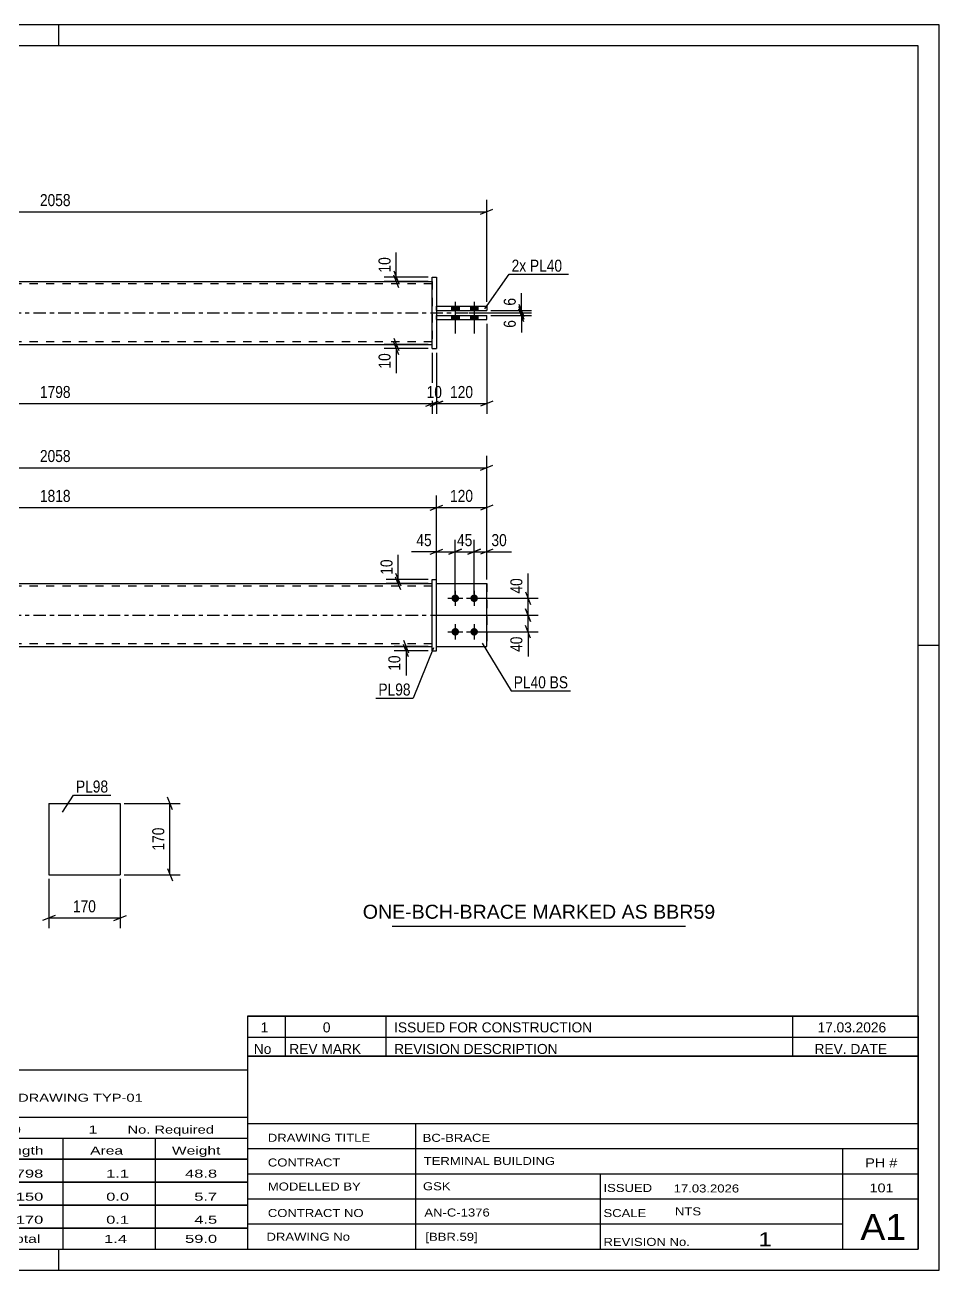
# Model space of a CAD drawing. Header units: millimetres. Extents: x 0 to 420, y 0 to 297.
# Drawn here: x 201.9 to 420, y 0 to 297 of the extents above; entities that cross this region are included whole.
import ezdxf

# ---------------------------------------------------------------- set-up
doc = ezdxf.new("R2010")
doc.units = ezdxf.units.MM
doc.linetypes.add('DXK_LINE_DOT2', pattern=[3.9198, 1.9599, -1.9599])
doc.linetypes.add('DXK_LINE_DOT3', pattern=[5.9187, 2.979, -0.9799, 0.9799, -0.9799])
doc.styles.add('Arial', font='ARIAL.TTF', dxfattribs={"height": 0.2})
doc.styles.add('Arial Narrow', font='ARIALN.TTF', dxfattribs={"height": 0.2})

# ---------------------------------------------------------------- blocks, each defined once
blk = doc.blocks.new('Unknown-580605443-1163')
at = {"color": 5, "linetype": 'Continuous'}
for p, q in [((420, 297), (0, 297)), ((210, 292), (210, 297)), ((420, 0), (420, 297)), ((415, 292), (5, 292)), ((415, 5), (415, 292)), ((420, 149), (415, 149)), ((5, 5), (415, 5)), ((210, 0), (210, 5)), ((0, 0), (420, 0))]:
    blk.add_line(p, q, dxfattribs=at)
blk = doc.blocks.new('Part-580605443-1823 - 1791')
at = {"color": 2, "linetype": 'Continuous'}
for p, q in [((300.09, 163.74), (312.09, 163.74)), ((312.09, 163.74), (312.09, 163.74)), ((312.09, 148.74), (312.09, 163.74)), ((300.09, 148.74), (312.09, 148.74))]:
    blk.add_line(p, q, dxfattribs=at)
at = {"color": 7, "linetype": 'DXK_LINE_DOT2'}
for p, q in [((300.09, 163.74), (312.09, 163.74)), ((300.09, 148.74), (300.09, 163.74)), ((312.09, 163.74), (312.09, 163.74)), ((300.09, 148.74), (300.09, 148.74)), ((300.09, 148.74), (312.09, 148.74))]:
    blk.add_line(p, q, dxfattribs=at)
blk = doc.blocks.new('Part-580605443-1803 - 1791')
at = {"color": 2, "linetype": 'Continuous'}
for p, q in [((299.09, 164.74), (300.09, 164.74)), ((299.09, 147.74), (299.09, 164.74)), ((300.09, 147.74), (300.09, 164.74)), ((299.09, 147.74), (299.09, 147.74)), ((299.09, 147.74), (300.09, 147.74))]:
    blk.add_line(p, q, dxfattribs=at)
at = {"color": 7, "linetype": 'DXK_LINE_DOT2'}
for p, q in [((299.09, 164.74), (300.09, 164.74)), ((299.09, 147.74), (300.09, 147.74))]:
    blk.add_line(p, q, dxfattribs=at)
blk = doc.blocks.new('Part-580605443-1828 - 1791')
at = {"color": 2, "linetype": 'Continuous'}
for p, q in [((119.26, 163.74), (299.09, 163.74)), ((119.26, 148.74), (299.09, 148.74))]:
    blk.add_line(p, q, dxfattribs=at)
at = {"color": 7, "linetype": 'DXK_LINE_DOT2'}
for p, q in [((119.26, 148.74), (119.26, 163.74)), ((299.09, 148.74), (299.09, 163.74)), ((299.09, 163.14), (119.26, 163.14)), ((299.09, 149.34), (119.26, 149.34))]:
    blk.add_line(p, q, dxfattribs=at)
at = {"color": 7, "linetype": 'DXK_LINE_DOT3'}
blk.add_line((109.26, 156.24), (309.09, 156.24), dxfattribs=at)
blk = doc.blocks.new('Bolt-580605443-1834 - 1791')
at = {"linetype": 'Continuous'}
for points in [[(304.59, 161.14), (304.78, 161.12), (304.96, 161.06), (305.12, 160.96), (305.26, 160.84), (305.37, 160.69), (305.45, 160.51), (305.49, 160.33), (305.49, 160.14), (305.45, 159.96), (305.37, 159.79), (305.26, 159.63), (305.12, 159.51), (304.96, 159.41), (304.78, 159.36), (304.59, 159.34), (304.4, 159.36), (304.23, 159.41), (304.06, 159.51), (303.92, 159.63), (303.81, 159.79), (303.74, 159.96), (303.7, 160.14), (303.7, 160.33), (303.74, 160.51), (303.81, 160.69), (303.92, 160.84), (304.06, 160.96), (304.23, 161.06), (304.4, 161.12)], [(309.09, 161.14), (309.28, 161.12), (309.46, 161.06), (309.62, 160.96), (309.76, 160.84), (309.87, 160.69), (309.95, 160.51), (309.99, 160.33), (309.99, 160.14), (309.95, 159.96), (309.87, 159.79), (309.76, 159.63), (309.62, 159.51), (309.46, 159.41), (309.28, 159.36), (309.09, 159.34), (308.9, 159.36), (308.73, 159.41), (308.56, 159.51), (308.42, 159.63), (308.31, 159.79), (308.24, 159.96), (308.2, 160.14), (308.2, 160.33), (308.24, 160.51), (308.31, 160.69), (308.42, 160.84), (308.56, 160.96), (308.73, 161.06), (308.9, 161.12)], [(304.59, 153.14), (304.78, 153.12), (304.96, 153.06), (305.12, 152.96), (305.26, 152.84), (305.37, 152.69), (305.45, 152.51), (305.49, 152.33), (305.49, 152.14), (305.45, 151.96), (305.37, 151.79), (305.26, 151.63), (305.12, 151.51), (304.96, 151.41), (304.78, 151.36), (304.59, 151.34), (304.4, 151.36), (304.23, 151.41), (304.06, 151.51), (303.92, 151.63), (303.81, 151.79), (303.74, 151.96), (303.7, 152.14), (303.7, 152.33), (303.74, 152.51), (303.81, 152.69), (303.92, 152.84), (304.06, 152.96), (304.23, 153.06), (304.4, 153.12)], [(309.09, 153.14), (309.28, 153.12), (309.46, 153.06), (309.62, 152.96), (309.76, 152.84), (309.87, 152.69), (309.95, 152.51), (309.99, 152.33), (309.99, 152.14), (309.95, 151.96), (309.87, 151.79), (309.76, 151.63), (309.62, 151.51), (309.46, 151.41), (309.28, 151.36), (309.09, 151.34), (308.9, 151.36), (308.73, 151.41), (308.56, 151.51), (308.42, 151.63), (308.31, 151.79), (308.24, 151.96), (308.2, 152.14), (308.2, 152.33), (308.24, 152.51), (308.31, 152.69), (308.42, 152.84), (308.56, 152.96), (308.73, 153.06), (308.9, 153.12)]]:
    blk.add_hatch(color=1, dxfattribs=at).paths.add_polyline_path(points)
at = {"color": 1, "linetype": 'Continuous'}
for p, q in [((304.59, 162.04), (304.59, 158.44)), ((309.09, 162.04), (309.09, 158.44)), ((302.79, 160.24), (306.39, 160.24)), ((307.29, 160.24), (310.89, 160.24)), ((302.79, 152.24), (306.39, 152.24)), ((304.59, 154.04), (304.59, 150.44)), ((307.29, 152.24), (310.89, 152.24)), ((309.09, 154.04), (309.09, 150.44))]:
    blk.add_line(p, q, dxfattribs=at)
blk = doc.blocks.new('Part-580605443-1839 - 1791')
at = {"color": 7, "linetype": 'DXK_LINE_DOT2'}
for p, q in [((300.09, 163.74), (312.09, 163.74)), ((300.09, 148.74), (300.09, 163.74)), ((300.09, 163.74), (312.09, 163.74)), ((312.09, 163.74), (312.09, 163.74)), ((312.09, 163.74), (312.09, 148.74)), ((300.09, 148.74), (300.09, 148.74)), ((300.09, 148.74), (312.09, 148.74)), ((300.09, 148.74), (312.09, 148.74))]:
    blk.add_line(p, q, dxfattribs=at)
blk = doc.blocks.new('Part-580605443-2139 - 2128')
at = {"color": 2, "linetype": 'Continuous'}
for p, q in [((299.09, 236.81), (299.09, 236.81)), ((299.09, 219.81), (299.09, 236.81)), ((299.09, 236.81), (300.09, 236.81)), ((300.09, 236.81), (300.09, 236.81)), ((300.09, 236.81), (300.09, 219.81)), ((299.09, 219.81), (300.09, 219.81)), ((299.09, 219.81), (299.09, 219.81)), ((300.09, 219.81), (300.09, 219.81))]:
    blk.add_line(p, q, dxfattribs=at)
at = {"color": 7, "linetype": 'DXK_LINE_DOT2'}
for p, q in [((299.09, 236.81), (299.09, 236.81)), ((299.09, 236.81), (300.09, 236.81)), ((299.09, 219.81), (300.09, 219.81))]:
    blk.add_line(p, q, dxfattribs=at)
blk = doc.blocks.new('Bolt-580605443-2133 - 2128')
at = {"linetype": 'Continuous'}
for points in [[(305.49, 229.91), (303.69, 229.91), (303.69, 228.91), (305.49, 228.91)], [(305.49, 229.91), (303.69, 229.91), (303.69, 228.91), (305.49, 228.91)], [(309.99, 229.91), (308.19, 229.91), (308.19, 228.91), (309.99, 228.91)], [(309.99, 229.91), (308.19, 229.91), (308.19, 228.91), (309.99, 228.91)], [(305.49, 227.71), (303.69, 227.71), (303.69, 226.71), (305.49, 226.71)], [(305.49, 227.71), (303.69, 227.71), (303.69, 226.71), (305.49, 226.71)], [(309.99, 227.71), (308.19, 227.71), (308.19, 226.71), (309.99, 226.71)], [(309.99, 227.71), (308.19, 227.71), (308.19, 226.71), (309.99, 226.71)]]:
    blk.add_hatch(color=1, dxfattribs=at).paths.add_polyline_path(points)
at = {"color": 1, "linetype": 'Continuous'}
for p, q in [((303.69, 229.91), (303.69, 228.91)), ((303.69, 229.91), (303.69, 228.91)), ((304.59, 230.91), (304.59, 223.41)), ((304.59, 230.91), (304.59, 223.41)), ((305.49, 229.91), (305.49, 228.91)), ((305.49, 229.91), (305.49, 228.91)), ((308.19, 229.91), (308.19, 228.91)), ((308.19, 229.91), (308.19, 228.91)), ((309.09, 230.91), (309.09, 223.41)), ((309.09, 230.91), (309.09, 223.41)), ((309.99, 229.91), (309.99, 228.91)), ((309.99, 229.91), (309.99, 228.91)), ((303.69, 227.71), (303.69, 226.71)), ((303.69, 227.71), (303.69, 226.71)), ((305.49, 227.71), (305.49, 226.71)), ((305.49, 227.71), (305.49, 226.71)), ((308.19, 227.71), (308.19, 226.71)), ((308.19, 227.71), (308.19, 226.71)), ((309.99, 227.71), (309.99, 226.71)), ((309.99, 227.71), (309.99, 226.71))]:
    blk.add_line(p, q, dxfattribs=at)
blk = doc.blocks.new('Part-580605443-2138 - 2128')
at = {"color": 2, "linetype": 'Continuous'}
for p, q in [((119.26, 235.81), (299.09, 235.81)), ((119.26, 220.81), (299.09, 220.81))]:
    blk.add_line(p, q, dxfattribs=at)
at = {"color": 7, "linetype": 'DXK_LINE_DOT2'}
for p, q in [((119.26, 220.81), (119.26, 235.81)), ((299.09, 235.21), (119.26, 235.21)), ((299.09, 235.81), (299.09, 220.81)), ((299.09, 221.41), (119.26, 221.41))]:
    blk.add_line(p, q, dxfattribs=at)
at = {"color": 7, "linetype": 'DXK_LINE_DOT3'}
blk.add_line((109.26, 228.31), (309.09, 228.31), dxfattribs=at)
blk = doc.blocks.new('Part-580605443-2155 - 2128')
at = {"color": 2, "linetype": 'Continuous'}
for p, q in [((300.09, 229.91), (312.09, 229.91)), ((300.09, 228.91), (312.09, 228.91)), ((312.09, 229.91), (312.09, 228.91))]:
    blk.add_line(p, q, dxfattribs=at)
at = {"color": 7, "linetype": 'DXK_LINE_DOT2'}
for p, q in [((300.09, 228.91), (300.09, 229.91)), ((300.09, 229.91), (312.09, 229.91)), ((300.09, 228.91), (312.09, 228.91)), ((312.09, 229.91), (312.09, 229.91))]:
    blk.add_line(p, q, dxfattribs=at)
blk = doc.blocks.new('Part-580605443-2160 - 2128')
at = {"color": 2, "linetype": 'Continuous'}
for p, q in [((300.09, 227.71), (312.09, 227.71)), ((300.09, 226.71), (312.09, 226.71)), ((312.09, 226.71), (312.09, 227.71))]:
    blk.add_line(p, q, dxfattribs=at)
at = {"color": 7, "linetype": 'DXK_LINE_DOT2'}
for p, q in [((300.09, 226.71), (300.09, 227.71)), ((300.09, 227.71), (312.09, 227.71)), ((300.09, 226.71), (312.09, 226.71))]:
    blk.add_line(p, q, dxfattribs=at)
blk = doc.blocks.new('Part-580605443-1390 - 1374')
at = {"color": 2, "linetype": 'Continuous'}
for p, q in [((207.63, 111.31), (207.63, 94.31)), ((207.63, 111.31), (224.63, 111.31)), ((224.63, 111.31), (224.63, 94.31)), ((207.63, 94.31), (224.63, 94.31))]:
    blk.add_line(p, q, dxfattribs=at)
blk = doc.blocks.new('StraightDimension-580605443-1951 - 1791')
at = {"color": 7, "linetype": 'Continuous'}
for p, q in [((118.26, 157.24), (118.26, 184.73)), ((300.09, 164.74), (300.09, 184.73)), ((119.76, 182.48), (116.76, 181.28)), ((118.26, 181.88), (300.09, 181.88)), ((298.59, 181.28), (301.59, 182.48))]:
    blk.add_line(p, q, dxfattribs=at)
at = {"color": 0}
blk.add_wipeout([(213.43, 182.63), (213.43, 186.83), (204.92, 186.83), (204.92, 182.63)], dxfattribs=at)
at = {"color": 3, "style": 'Arial Narrow'}
blk.add_text('1818', height=2.863, dxfattribs=at).set_placement((205.52, 183.23))
blk = doc.blocks.new('StraightDimension-580605443-1867 - 1791')
at = {"color": 7, "linetype": 'Continuous'}
for p, q in [((304.59, 161.24), (304.59, 174.18)), ((309.09, 161.24), (309.09, 174.18)), ((303.09, 170.73), (306.09, 171.93)), ((304.59, 171.33), (309.09, 171.33)), ((310.59, 171.93), (307.59, 170.73))]:
    blk.add_line(p, q, dxfattribs=at)
at = {"color": 0}
blk.add_wipeout([(309.27, 172.08), (309.27, 176.28), (304.41, 176.28), (304.41, 172.08)], dxfattribs=at)
at = {"color": 3, "style": 'Arial Narrow'}
blk.add_text('45', height=2.863, dxfattribs=at).set_placement((305.01, 172.68))
blk = doc.blocks.new('StraightDimension-580605443-1897 - 1791')
at = {"color": 7, "linetype": 'Continuous'}
for p, q in [((106.26, 164.74), (106.26, 194.24)), ((312.09, 164.74), (312.09, 194.24)), ((107.76, 191.99), (104.76, 190.79)), ((106.26, 191.39), (312.09, 191.39)), ((310.59, 190.79), (313.59, 191.99))]:
    blk.add_line(p, q, dxfattribs=at)
at = {"color": 0}
blk.add_wipeout([(213.43, 192.14), (213.43, 196.34), (204.92, 196.34), (204.92, 192.14)], dxfattribs=at)
at = {"color": 3, "style": 'Arial Narrow'}
blk.add_text('2058', height=2.863, dxfattribs=at).set_placement((205.52, 192.74))
blk = doc.blocks.new('StraightDimension-580605443-1851 - 1791')
at = {"color": 7, "linetype": 'Continuous'}
for p, q in [((300.09, 164.74), (300.09, 174.18)), ((304.59, 161.24), (304.59, 174.18)), ((298.59, 170.73), (301.59, 171.93)), ((300.09, 171.33), (304.59, 171.33)), ((306.09, 171.93), (303.09, 170.73))]:
    blk.add_line(p, q, dxfattribs=at)
at = {"color": 0}
blk.add_wipeout([(299.57, 172.08), (299.57, 176.28), (294.71, 176.28), (294.71, 172.08)], dxfattribs=at)
at = {"color": 7, "linetype": 'Continuous'}
blk.add_line((300.09, 171.33), (294.18, 171.33), dxfattribs=at)
blk.add_line((300.09, 171.33), (294.18, 171.33), dxfattribs=at)
at = {"color": 3, "style": 'Arial Narrow'}
blk.add_text('45', height=2.863, dxfattribs=at).set_placement((295.31, 172.68))
blk = doc.blocks.new('StraightDimension-580605443-1880 - 1791')
at = {"color": 7, "linetype": 'Continuous'}
for p, q in [((309.09, 161.24), (309.09, 174.18)), ((312.09, 164.74), (312.09, 174.18)), ((307.59, 170.73), (310.59, 171.93)), ((309.09, 171.33), (312.09, 171.33)), ((313.59, 171.93), (310.59, 170.73))]:
    blk.add_line(p, q, dxfattribs=at)
at = {"color": 0}
blk.add_wipeout([(317.47, 172.08), (317.47, 176.28), (312.62, 176.28), (312.62, 172.08)], dxfattribs=at)
at = {"color": 7, "linetype": 'Continuous'}
blk.add_line((312.09, 171.33), (318, 171.33), dxfattribs=at)
blk.add_line((312.09, 171.33), (318, 171.33), dxfattribs=at)
at = {"color": 3, "style": 'Arial Narrow'}
blk.add_text('30', height=2.863, dxfattribs=at).set_placement((313.22, 172.68))
blk = doc.blocks.new('StraightDimension-580605443-1917 - 1791')
at = {"color": 7, "linetype": 'Continuous'}
for p, q in [((321.34, 161.74), (322.54, 158.74)), ((310.09, 160.24), (324.34, 160.24)), ((322.54, 154.74), (321.34, 157.74)), ((321.94, 156.24), (321.94, 160.24)), ((301.09, 156.24), (324.34, 156.24))]:
    blk.add_line(p, q, dxfattribs=at)
at = {"color": 0}
blk.add_wipeout([(321.19, 165.62), (316.99, 165.62), (316.99, 160.76), (321.19, 160.76)], dxfattribs=at)
at = {"color": 7, "linetype": 'Continuous'}
blk.add_line((321.94, 160.24), (321.94, 166.14), dxfattribs=at)
blk.add_line((321.94, 160.24), (321.94, 166.14), dxfattribs=at)
at = {"color": 3, "style": 'Arial Narrow'}
blk.add_text('40', height=2.863, rotation=90.0002, dxfattribs=at).set_placement((320.59, 161.36))
blk = doc.blocks.new('StraightDimension-580605443-1926 - 1791')
at = {"color": 7, "linetype": 'Continuous'}
for p, q in [((321.34, 157.74), (322.54, 154.74)), ((301.09, 156.24), (324.34, 156.24)), ((321.94, 152.24), (321.94, 156.24)), ((310.09, 152.24), (324.34, 152.24)), ((322.54, 150.74), (321.34, 153.74))]:
    blk.add_line(p, q, dxfattribs=at)
at = {"color": 0}
blk.add_wipeout([(321.19, 151.71), (316.99, 151.71), (316.99, 146.85), (321.19, 146.85)], dxfattribs=at)
at = {"color": 7, "linetype": 'Continuous'}
blk.add_line((321.94, 152.24), (321.94, 146.33), dxfattribs=at)
blk.add_line((321.94, 152.24), (321.94, 146.33), dxfattribs=at)
at = {"color": 3, "style": 'Arial Narrow'}
blk.add_text('40', height=2.863, rotation=90.0002, dxfattribs=at).set_placement((320.59, 147.45))
blk = doc.blocks.new('StraightDimension-580605443-1966 - 1791')
at = {"color": 7, "linetype": 'Continuous'}
for p, q in [((300.09, 164.74), (300.09, 184.73)), ((312.09, 164.74), (312.09, 184.73)), ((298.59, 181.28), (301.59, 182.48)), ((300.09, 181.88), (312.09, 181.88)), ((313.59, 182.48), (310.59, 181.28))]:
    blk.add_line(p, q, dxfattribs=at)
at = {"color": 0}
blk.add_wipeout([(309.43, 182.63), (309.43, 186.83), (302.75, 186.83), (302.75, 182.63)], dxfattribs=at)
at = {"color": 3, "style": 'Arial Narrow'}
blk.add_text('120', height=2.863, dxfattribs=at).set_placement((303.35, 183.23))
blk = doc.blocks.new('StraightDimension-580605443-2080 - 1791')
at = {"color": 7, "linetype": 'Continuous'}
for p, q in [((298.09, 148.74), (289.99, 148.74)), ((292.24, 150.24), (293.44, 147.24)), ((293.44, 146.24), (292.24, 149.24)), ((292.84, 147.74), (292.84, 148.74)), ((298.09, 147.74), (289.99, 147.74))]:
    blk.add_line(p, q, dxfattribs=at)
at = {"color": 0}
blk.add_wipeout([(292.09, 147.21), (287.89, 147.21), (287.89, 142.35), (292.09, 142.35)], dxfattribs=at)
at = {"color": 7, "linetype": 'Continuous'}
blk.add_line((292.84, 147.74), (292.84, 141.83), dxfattribs=at)
blk.add_line((292.84, 147.74), (292.84, 141.83), dxfattribs=at)
at = {"color": 3, "style": 'Arial Narrow'}
blk.add_text('10', height=2.863, rotation=90.0002, dxfattribs=at).set_placement((291.49, 142.95))
blk = doc.blocks.new('StraightDimension-580605443-2089 - 1791')
at = {"color": 7, "linetype": 'Continuous'}
for p, q in [((298.09, 164.74), (288.12, 164.74)), ((298.09, 163.74), (288.12, 163.74)), ((290.37, 166.24), (291.57, 163.24)), ((291.57, 162.24), (290.37, 165.24)), ((290.97, 163.74), (290.97, 164.74))]:
    blk.add_line(p, q, dxfattribs=at)
at = {"color": 0}
blk.add_wipeout([(290.22, 170.12), (286.02, 170.12), (286.02, 165.26), (290.22, 165.26)], dxfattribs=at)
at = {"color": 7, "linetype": 'Continuous'}
blk.add_line((290.97, 164.74), (290.97, 170.64), dxfattribs=at)
blk.add_line((290.97, 164.74), (290.97, 170.64), dxfattribs=at)
at = {"color": 3, "style": 'Arial Narrow'}
blk.add_text('10', height=2.863, rotation=90.0002, dxfattribs=at).set_placement((289.62, 165.86))
blk = doc.blocks.new('StraightDimension-580605443-2196 - 2128')
at = {"color": 7, "linetype": 'Continuous'}
for p, q in [((119.26, 218.81), (119.26, 204.26)), ((299.09, 218.81), (299.09, 204.26)), ((120.76, 207.26), (117.76, 206.06)), ((119.26, 206.66), (299.09, 206.66)), ((297.59, 206.06), (300.59, 207.26))]:
    blk.add_line(p, q, dxfattribs=at)
at = {"color": 0}
blk.add_wipeout([(213.43, 207.41), (213.43, 211.61), (204.92, 211.61), (204.92, 207.41)], dxfattribs=at)
at = {"color": 3, "style": 'Arial Narrow'}
blk.add_text('1798', height=2.863, dxfattribs=at).set_placement((205.52, 208.01))
blk = doc.blocks.new('StraightDimension-580605443-2185 - 2128')
at = {"color": 7, "linetype": 'Continuous'}
for p, q in [((107.76, 253.03), (104.76, 251.83)), ((106.26, 230.91), (106.26, 255.28)), ((310.59, 251.83), (313.59, 253.03)), ((312.09, 230.91), (312.09, 255.28)), ((106.26, 252.43), (312.09, 252.43))]:
    blk.add_line(p, q, dxfattribs=at)
at = {"color": 0}
blk.add_wipeout([(213.43, 253.18), (213.43, 257.38), (204.92, 257.38), (204.92, 253.18)], dxfattribs=at)
at = {"color": 3, "style": 'Arial Narrow'}
blk.add_text('2058', height=2.863, dxfattribs=at).set_placement((205.52, 253.78))
blk = doc.blocks.new('StraightDimension-580605443-2223 - 2128')
at = {"color": 7, "linetype": 'Continuous'}
for p, q in [((299.09, 218.81), (299.09, 204.26)), ((300.09, 218.81), (300.09, 204.26)), ((297.59, 206.06), (300.59, 207.26)), ((301.59, 207.26), (298.59, 206.06)), ((299.09, 206.66), (300.09, 206.66))]:
    blk.add_line(p, q, dxfattribs=at)
at = {"color": 0}
blk.add_wipeout([(302.02, 207.41), (302.02, 211.61), (297.16, 211.61), (297.16, 207.41)], dxfattribs=at)
at = {"color": 3, "style": 'Arial Narrow'}
blk.add_text('10', height=2.863, dxfattribs=at).set_placement((297.76, 208.01))
blk = doc.blocks.new('StraightDimension-580605443-2232 - 2128')
at = {"color": 7, "linetype": 'Continuous'}
for p, q in [((312.09, 225.71), (312.09, 204.26)), ((300.09, 218.81), (300.09, 204.26)), ((298.59, 206.06), (301.59, 207.26)), ((300.09, 206.66), (312.09, 206.66)), ((313.59, 207.26), (310.59, 206.06))]:
    blk.add_line(p, q, dxfattribs=at)
at = {"color": 0}
blk.add_wipeout([(309.43, 207.41), (309.43, 211.61), (302.75, 211.61), (302.75, 207.41)], dxfattribs=at)
at = {"color": 3, "style": 'Arial Narrow'}
blk.add_text('120', height=2.863, dxfattribs=at).set_placement((303.35, 208.01))
blk = doc.blocks.new('StraightDimension-580605443-2243 - 2128')
at = {"color": 7, "linetype": 'Continuous'}
for p, q in [((298.09, 220.81), (287.65, 220.81)), ((298.09, 219.81), (287.65, 219.81)), ((289.9, 222.31), (291.1, 219.31)), ((291.1, 218.31), (289.9, 221.31)), ((290.5, 219.81), (290.5, 220.81))]:
    blk.add_line(p, q, dxfattribs=at)
at = {"color": 0}
blk.add_wipeout([(289.75, 219.29), (285.55, 219.29), (285.55, 214.43), (289.75, 214.43)], dxfattribs=at)
at = {"color": 7, "linetype": 'Continuous'}
blk.add_line((290.5, 219.81), (290.5, 213.9), dxfattribs=at)
blk.add_line((290.5, 219.81), (290.5, 213.9), dxfattribs=at)
at = {"color": 3, "style": 'Arial Narrow'}
blk.add_text('10', height=2.863, rotation=90.0002, dxfattribs=at).set_placement((289.15, 215.03))
blk = doc.blocks.new('StraightDimension-580605443-2264 - 2128')
at = {"color": 7, "linetype": 'Continuous'}
for p, q in [((319.76, 229.81), (320.96, 226.81)), ((320.96, 226.21), (319.76, 229.21)), ((307.84, 228.31), (322.76, 228.31)), ((313.09, 227.71), (322.76, 227.71)), ((320.36, 227.71), (320.36, 228.31))]:
    blk.add_line(p, q, dxfattribs=at)
at = {"color": 0}
blk.add_wipeout([(319.61, 227.19), (315.41, 227.19), (315.41, 224.16), (319.61, 224.16)], dxfattribs=at)
at = {"color": 7, "linetype": 'Continuous'}
blk.add_line((320.36, 227.71), (320.36, 223.63), dxfattribs=at)
blk.add_line((320.36, 227.71), (320.36, 223.63), dxfattribs=at)
at = {"color": 3, "style": 'Arial Narrow'}
blk.add_text('6', height=2.86, rotation=90.0002, dxfattribs=at).set_placement((319.01, 224.76))
blk = doc.blocks.new('StraightDimension-580605443-2273 - 2128')
at = {"color": 7, "linetype": 'Continuous'}
for p, q in [((313.09, 228.91), (322.76, 228.91)), ((319.76, 230.41), (320.96, 227.41)), ((320.96, 226.81), (319.76, 229.81)), ((320.36, 228.31), (320.36, 228.91)), ((307.84, 228.31), (322.76, 228.31))]:
    blk.add_line(p, q, dxfattribs=at)
at = {"color": 0}
blk.add_wipeout([(319.61, 232.46), (315.41, 232.46), (315.41, 229.44), (319.61, 229.44)], dxfattribs=at)
at = {"color": 7, "linetype": 'Continuous'}
blk.add_line((320.36, 228.91), (320.36, 232.99), dxfattribs=at)
blk.add_line((320.36, 228.91), (320.36, 232.99), dxfattribs=at)
at = {"color": 3, "style": 'Arial Narrow'}
blk.add_text('6', height=2.86, rotation=90.0002, dxfattribs=at).set_placement((319.01, 230.04))
blk = doc.blocks.new('StraightDimension-580605443-2282 - 2128')
at = {"color": 7, "linetype": 'Continuous'}
for p, q in [((289.9, 238.31), (291.1, 235.31)), ((298.09, 236.81), (287.65, 236.81)), ((298.09, 235.81), (287.65, 235.81)), ((291.1, 234.31), (289.9, 237.31)), ((290.5, 235.81), (290.5, 236.81))]:
    blk.add_line(p, q, dxfattribs=at)
at = {"color": 0}
blk.add_wipeout([(289.75, 242.19), (285.55, 242.19), (285.55, 237.34), (289.75, 237.34)], dxfattribs=at)
at = {"color": 7, "linetype": 'Continuous'}
blk.add_line((290.5, 236.81), (290.5, 242.72), dxfattribs=at)
blk.add_line((290.5, 236.81), (290.5, 242.72), dxfattribs=at)
at = {"color": 3, "style": 'Arial Narrow'}
blk.add_text('10', height=2.863, rotation=90.0002, dxfattribs=at).set_placement((289.15, 237.94))
blk = doc.blocks.new('StraightDimension-580605443-1402 - 1374')
at = {"color": 7, "linetype": 'Continuous'}
for p, q in [((207.63, 93.31), (207.63, 81.59)), ((224.63, 93.31), (224.63, 81.59)), ((209.13, 84.59), (206.13, 83.39)), ((207.63, 83.99), (224.63, 83.99)), ((223.13, 83.39), (226.13, 84.59))]:
    blk.add_line(p, q, dxfattribs=at)
at = {"color": 0}
blk.add_wipeout([(219.47, 84.74), (219.47, 88.94), (212.79, 88.94), (212.79, 84.74)], dxfattribs=at)
at = {"color": 3, "style": 'Arial Narrow'}
blk.add_text('170', height=2.863, dxfattribs=at).set_placement((213.39, 85.34))
blk = doc.blocks.new('StraightDimension-580605443-1392 - 1374')
at = {"color": 7, "linetype": 'Continuous'}
for p, q in [((225.63, 111.31), (238.93, 111.31)), ((237.13, 109.81), (235.93, 112.81)), ((236.53, 94.31), (236.53, 111.31)), ((235.93, 95.81), (237.13, 92.81)), ((225.63, 94.31), (238.93, 94.31))]:
    blk.add_line(p, q, dxfattribs=at)
at = {"color": 0}
blk.add_wipeout([(235.78, 106.15), (231.58, 106.15), (231.58, 99.47), (235.78, 99.47)], dxfattribs=at)
at = {"color": 3, "style": 'Arial Narrow'}
blk.add_text('170', height=2.863, rotation=90.0002, dxfattribs=at).set_placement((235.18, 100.07))
blk = doc.blocks.new('Unknown-580605443-3741')
at = {"color": 7, "linetype": 'Continuous'}
for p, q in [((95, 47.75), (255, 47.75)), ((95, 36.5), (95, 47.75)), ((255, 47.75), (255, 36.5)), ((95, 36.5), (255, 36.5)), ((95, 36.5), (95, 31.5)), ((255, 36.5), (255, 31.5)), ((95, 31.5), (255, 31.5)), ((95, 31.5), (95, 26.5)), ((119, 31.5), (119, 26.5)), ((154.5, 31.5), (154.5, 26.5)), ((180.5, 31.5), (180.5, 26.5)), ((193.5, 31.5), (193.5, 26.5)), ((211, 31.5), (211, 26.5)), ((233, 31.5), (233, 26.5)), ((255, 31.5), (255, 26.5)), ((95, 26.5), (255, 26.5)), ((95, 26.45), (95, 21.05)), ((95, 26.45), (255, 26.45)), ((119, 26.5), (119, 21)), ((154.5, 26.5), (154.5, 21)), ((180.5, 26.5), (180.5, 21)), ((193.5, 26.5), (193.5, 21)), ((211, 26.5), (211, 21)), ((233, 26.5), (233, 21)), ((255, 26.45), (255, 21.05)), ((95, 21.05), (255, 21.05)), ((95, 20.95), (95, 15.55)), ((95, 20.95), (255, 20.95)), ((119, 21), (119, 15.5)), ((154.5, 21), (154.5, 15.5)), ((180.5, 21), (180.5, 15.5)), ((193.5, 21), (193.5, 15.5)), ((211, 21), (211, 15.5)), ((233, 21), (233, 15.5)), ((255, 20.95), (255, 15.55)), ((95, 15.55), (255, 15.55)), ((95, 15.45), (95, 10.05)), ((95, 15.45), (255, 15.45)), ((119, 15.5), (119, 10)), ((154.5, 15.5), (154.5, 10)), ((180.5, 15.5), (180.5, 10)), ((193.5, 15.5), (193.5, 10)), ((211, 15.5), (211, 10)), ((233, 15.5), (233, 10)), ((255, 15.45), (255, 10.05)), ((95, 10.05), (255, 10.05)), ((95, 10), (255, 10)), ((95, 10), (95, 5)), ((211, 10), (211, 5)), ((233, 10), (233, 5)), ((255, 10), (255, 5)), ((95, 5), (255, 5))]:
    blk.add_line(p, q, dxfattribs=at)
at = {"color": 7, "style": 'Arial Narrow'}
for s, height, width, p in [('GENERAL NOTES & WELD DETAILS :', 2.8633, 1.4, (96.15, 40.06)), ('REFER TYP DRAWING TYP-01', 1.9089, 1.6, (179.7, 40.16)), ("MATERIAL LIST FOR ASSEMBLY MK'D", 1.9089, 1.6, (96.15, 32.56)), ('BBR59', 1.909, 1.794707, (188.57, 32.47)), ('1', 1.91, 1.794707, (217.08, 32.56)), ('No. Required', 1.9089, 1.6, (226.41, 32.56)), ('Mark', 1.909, 1.7, (96.34, 27.5)), ('Profile', 1.909, 1.7, (129.41, 27.5)), ('Material', 1.909, 1.7, (159.54, 27.56)), ('No.', 1.909, 1.7, (184.5, 27.56)), ('Length', 1.909, 1.7, (195, 27.56)), ('Area', 1.909, 1.7, (217.5, 27.56)), ('Weight', 1.909, 1.7, (237, 27.56))]:
    blk.add_text(s, height=height, dxfattribs=dict(at, width=width)).set_placement(p)
at = {"color": 7, "linetype": 'Continuous', "style": 'Arial Narrow'}
for s, height, width, p in [('BBR59', 1.909, 1.794707, (96.5, 22.06)), ('SHS150*6', 1.909, 1.794707, (121, 22.06)), ('E350', 1.909, 1.794707, (160.74, 22.06)), ('1', 1.91, 1.794707, (184.86, 22.06)), ('1798', 1.909, 1.794707, (197.58, 22.06)), ('1.1', 1.909, 1.794707, (221.32, 22.06)), ('48.8', 1.909, 1.794707, (240.14, 22.06)), ('PL40', 1.909, 1.794707, (96.5, 16.56)), ('PL10*120', 1.909, 1.794707, (121, 16.56)), ('E350', 1.909, 1.794707, (160.74, 16.56)), ('4', 1.91, 1.794707, (184.86, 16.56)), ('150', 1.909, 1.794707, (199.77, 16.56)), ('0.0', 1.909, 1.794707, (221.32, 16.56)), ('5.7', 1.909, 1.794707, (242.33, 16.56)), ('PL98', 1.909, 1.794707, (96.5, 11.06)), ('PL10*170', 1.909, 1.794707, (121, 11.06)), ('E350', 1.909, 1.794707, (160.74, 11.06)), ('2', 1.91, 1.794707, (184.86, 11.06)), ('170', 1.909, 1.794707, (199.77, 11.06)), ('0.1', 1.909, 1.794707, (221.32, 11.06)), ('4.5', 1.909, 1.794707, (242.33, 11.06)), ('Total', 1.909, 1.7, (197.33, 6.5)), ('1.4', 1.909, 1.794707, (220.83, 6.5)), ('59.0', 1.909, 1.794707, (240.14, 6.5))]:
    blk.add_text(s, height=height, dxfattribs=dict(at, width=width)).set_placement(p)
blk = doc.blocks.new('Unknown-580605443-3739')
at = {"color": 7, "linetype": 'Continuous'}
for p, q in [((255, 51.05), (255, 5)), ((255, 51.05), (415, 51.05)), ((415, 51), (415, 5)), ((255, 35), (415, 35)), ((295.14, 35), (295.14, 5)), ((255, 29), (415, 29)), ((397, 5.05), (397, 29.05)), ((255, 23), (415, 23)), ((339.14, 23), (339.14, 5)), ((255, 17), (415, 17)), ((255, 11), (397, 11)), ((255, 5), (415, 5))]:
    blk.add_line(p, q, dxfattribs=at)
at = {"color": 7, "style": 'Arial Narrow'}
for s, height, width, p in [('DRAWING TITLE', 1.9089, 1.425378, (259.88, 30.61)), ('BC-BRACE', 1.909, 1.425378, (296.81, 30.59)), ('TERMINAL BUILDING', 1.9089, 1.425378, (297.06, 25.07)), ('CONTRACT', 1.909, 1.425378, (259.88, 24.71)), ('MODELLED BY', 1.9089, 1.425378, (259.88, 18.98)), ('GSK', 1.909, 1.425378, (296.88, 19.04)), ('ISSUED', 1.909, 1.425378, (339.94, 18.64)), ('17.03.2026', 1.909, 1.425378, (356.69, 18.52)), ('CONTRACT NO', 1.9089, 1.425378, (259.88, 12.66)), ('AN-C-1376', 1.909, 1.425378, (297.23, 12.78)), ('SCALE', 1.909, 1.425378, (339.94, 12.65)), ('A1', 6.204, 1.25, (401.24, 7.2)), ('DRAWING No', 1.909, 1.425378, (259.56, 7)), ('[BBR.59]', 1.909, 1.425378, (297.46, 6.99)), ('1', 3.34, 1.5, (376.91, 5.68)), ('REVISION No.', 1.9089, 1.425378, (339.94, 5.77))]:
    blk.add_text(s, height=height, dxfattribs=dict(at, width=width)).set_placement(p)
at = {"color": 7, "linetype": 'Continuous', "style": 'Arial Narrow'}
for s, height, width, p in [('PH #', 2.1, 1.42538, (402.4, 24.55)), ('101', 2.1, 1.42538, (403.41, 18.55)), ('NTS', 1.909, 1.425378, (357, 13.05))]:
    blk.add_text(s, height=height, dxfattribs=dict(at, width=width)).set_placement(p)
blk = doc.blocks.new('Unknown-580605443-3740')
at = {"color": 7, "linetype": 'Continuous'}
for p, q in [((255, 60.55), (415, 60.55)), ((415, 60.55), (255, 60.55)), ((255, 60.55), (255, 55.55)), ((264, 60.55), (264, 55.55)), ((288, 60.55), (288, 55.55)), ((385, 60.55), (385, 55.55)), ((415, 60.55), (415, 55.55)), ((255, 55.55), (415, 55.55)), ((255, 55.55), (255, 51.05)), ((255, 55.55), (415, 55.55)), ((264, 55.55), (264, 51.05)), ((288, 55.55), (288, 51.05)), ((385, 55.55), (385, 51.05)), ((415, 55.55), (415, 51.05)), ((415, 51.05), (255, 51.05))]:
    blk.add_line(p, q, dxfattribs=at)
at = {"color": 7, "linetype": 'Continuous', "style": 'Arial Narrow'}
for s, height, width, p in [('1', 2.39, 1.196471, (258.16, 56.7)), ('0', 2.39, 1.196471, (273, 56.7)), ('ISSUED FOR CONSTRUCTION', 2.3861, 1.196471, (290, 56.7)), ('17.03.2026', 2.386, 1.196471, (391, 56.7)), ('No', 2.386, 1.2, (256.54, 51.55)), ('REV MARK', 2.386, 1.2, (265, 51.55)), ('REVISION DESCRIPTION', 2.3861, 1.2, (290, 51.55)), ('REV. DATE', 2.386, 1.2, (390.28, 51.55))]:
    blk.add_text(s, height=height, dxfattribs=dict(at, width=width)).set_placement(p)
blk = doc.blocks.new('Unknown-580605443-3742')
at = {"color": 7, "linetype": 'Continuous'}
blk.add_line((289.5, 82.05), (359.5, 82.05), dxfattribs=at)
at = {"color": 7, "style": 'Arial'}
blk.add_text('ONE-BCH-BRACE MARKED AS BBR59', height=3.3428, dxfattribs=at).set_placement((282.52, 83.8))
blk = doc.blocks.new('Mark-580605443-1799 - 1791')
at = {"color": 0}
blk.add_wipeout([(293.93, 137.05), (293.93, 140.05), (286.26, 140.05), (286.26, 137.05)], dxfattribs=at)
blk.add_wipeout([(293.93, 137.05), (293.93, 140.05), (286.26, 140.05), (286.26, 137.05)], dxfattribs=at)
at = {"color": 30, "linetype": 'Continuous'}
for p in [(299.4, 148.42), (285.66, 136.45)]:
    blk.add_line(p, (294.53, 136.45), dxfattribs=at)
at = {"color": 3, "style": 'Arial Narrow'}
blk.add_text('PL98', height=2.863, dxfattribs=at).set_placement((286.26, 137.05))
blk = doc.blocks.new('MarkSet-580605443-2113 - 1791')
at = {"color": 0}
blk.add_wipeout([(326.21, 138.77), (326.21, 141.77), (318.54, 141.77), (318.54, 138.77)], dxfattribs=at)
blk.add_wipeout([(326.21, 138.77), (326.21, 141.77), (318.54, 141.77), (318.54, 138.77)], dxfattribs=at)
at = {"color": 30, "linetype": 'Continuous'}
blk.add_line((311.03, 149.53), (317.94, 138.17), dxfattribs=at)
at = {"color": 0}
blk.add_wipeout([(331.5, 138.77), (331.5, 141.77), (327.11, 141.77), (327.11, 138.77)], dxfattribs=at)
blk.add_wipeout([(331.5, 138.77), (331.5, 141.77), (327.11, 141.77), (327.11, 138.77)], dxfattribs=at)
at = {"color": 30, "linetype": 'Continuous'}
blk.add_line((317.94, 138.17), (332.1, 138.17), dxfattribs=at)
at = {"color": 3, "style": 'Arial Narrow'}
for s, p in [('PL40', (318.54, 138.77)), ('BS', (327.11, 138.77))]:
    blk.add_text(s, height=2.863, dxfattribs=at).set_placement(p)
blk = doc.blocks.new('MarkSet-580605443-2335 - 2128')
at = {"color": 0}
blk.add_wipeout([(321.5, 238.14), (321.5, 241.14), (318.03, 241.14), (318.03, 238.14)], dxfattribs=at)
blk.add_wipeout([(321.5, 238.14), (321.5, 241.14), (318.03, 241.14), (318.03, 238.14)], dxfattribs=at)
at = {"color": 30, "linetype": 'Continuous'}
blk.add_line((311.61, 229.31), (317.43, 237.54), dxfattribs=at)
at = {"color": 0}
blk.add_wipeout([(330.08, 238.14), (330.08, 241.14), (322.4, 241.14), (322.4, 238.14)], dxfattribs=at)
blk.add_wipeout([(330.08, 238.14), (330.08, 241.14), (322.4, 241.14), (322.4, 238.14)], dxfattribs=at)
at = {"color": 30, "linetype": 'Continuous'}
blk.add_line((317.43, 237.54), (331.58, 237.54), dxfattribs=at)
at = {"color": 3, "style": 'Arial Narrow'}
for s, p in [('2x', (318.03, 238.14)), ('PL40', (322.4, 238.14))]:
    blk.add_text(s, height=2.863, dxfattribs=at).set_placement(p)
blk = doc.blocks.new('Mark-580605443-1386 - 1374')
at = {"color": 0}
blk.add_wipeout([(221.8, 113.91), (221.8, 116.91), (214.12, 116.91), (214.12, 113.91)], dxfattribs=at)
blk.add_wipeout([(221.8, 113.91), (221.8, 116.91), (214.12, 116.91), (214.12, 113.91)], dxfattribs=at)
at = {"color": 30, "linetype": 'Continuous'}
for p, q in [((210.88, 109.21), (213.52, 113.31)), ((213.52, 113.31), (222.4, 113.31))]:
    blk.add_line(p, q, dxfattribs=at)
at = {"color": 3, "style": 'Arial Narrow'}
blk.add_text('PL98', height=2.863, dxfattribs=at).set_placement((214.12, 113.91))

msp = doc.modelspace()

# ---------------------------------------------------------------- block references
for name in ['Unknown-580605443-1163', 'Part-580605443-2138 - 2128', 'Part-580605443-2139 - 2128', 'Part-580605443-2155 - 2128', 'Bolt-580605443-2133 - 2128', 'Part-580605443-2160 - 2128', 'Part-580605443-1828 - 1791', 'Part-580605443-1803 - 1791', 'Part-580605443-1823 - 1791', 'Part-580605443-1839 - 1791', 'Bolt-580605443-1834 - 1791', 'Part-580605443-1390 - 1374', 'Unknown-580605443-3742', 'Unknown-580605443-3740', 'Unknown-580605443-3739', 'Unknown-580605443-3741']:
    msp.add_blockref(name, (0, 0))

# ---------------------------------------------------------------- next in the draw order: block references
for name in ['StraightDimension-580605443-2185 - 2128', 'StraightDimension-580605443-2196 - 2128', 'StraightDimension-580605443-1951 - 1791', 'StraightDimension-580605443-1867 - 1791', 'StraightDimension-580605443-2080 - 1791', 'Mark-580605443-1386 - 1374', 'StraightDimension-580605443-1402 - 1374']:
    msp.add_blockref(name, (0, 0))

# ---------------------------------------------------------------- next in the draw order: block references
for name in ['StraightDimension-580605443-2282 - 2128', 'StraightDimension-580605443-2223 - 2128', 'StraightDimension-580605443-1897 - 1791', 'Mark-580605443-1799 - 1791', 'StraightDimension-580605443-1392 - 1374']:
    msp.add_blockref(name, (0, 0))

# ---------------------------------------------------------------- next in the draw order: block references
for name in ['StraightDimension-580605443-2232 - 2128', 'StraightDimension-580605443-1851 - 1791', 'StraightDimension-580605443-1880 - 1791']:
    msp.add_blockref(name, (0, 0))

# ---------------------------------------------------------------- next in the draw order: block references
for name in ['StraightDimension-580605443-2264 - 2128', 'StraightDimension-580605443-2243 - 2128', 'StraightDimension-580605443-1917 - 1791']:
    msp.add_blockref(name, (0, 0))

# ---------------------------------------------------------------- next in the draw order: block references
for name in ['StraightDimension-580605443-2273 - 2128', 'StraightDimension-580605443-1966 - 1791', 'StraightDimension-580605443-1926 - 1791']:
    msp.add_blockref(name, (0, 0))

# ---------------------------------------------------------------- next in the draw order: block references
for name in ['MarkSet-580605443-2335 - 2128', 'StraightDimension-580605443-2089 - 1791', 'MarkSet-580605443-2113 - 1791']:
    msp.add_blockref(name, (0, 0))

doc.saveas('drawing.dxf')
